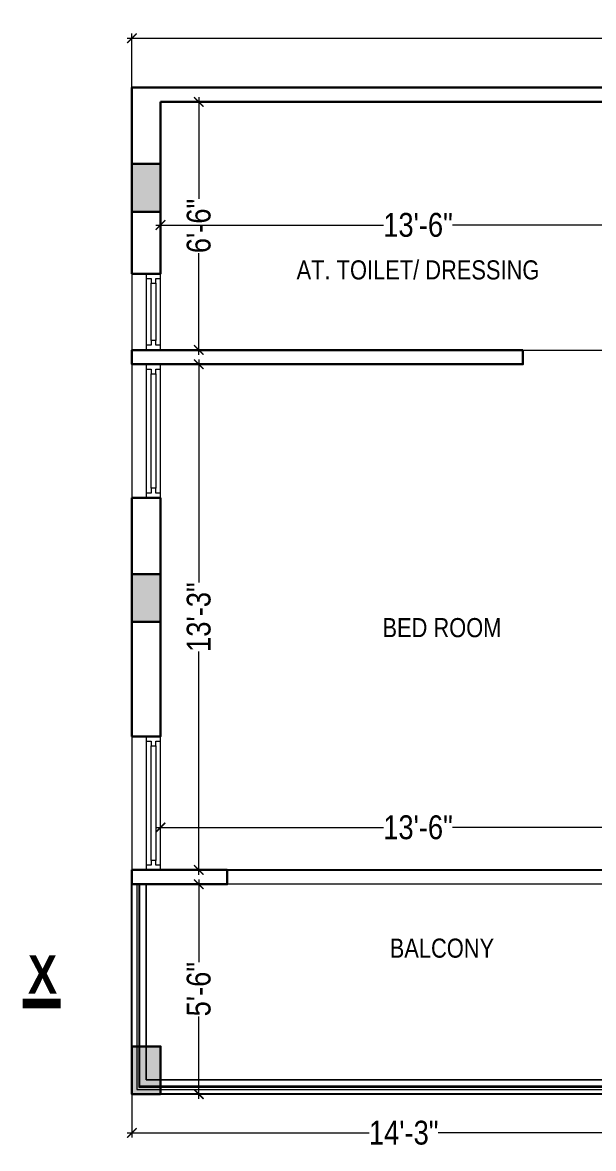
# Model space of a CAD drawing. Header units: millimetres. Extents: x 56222 to 120458, y -162468 to -121287.
# Drawn here: x 117490.5 to 117670.1, y -159355.5 to -159001.4 of the extents above; entities that cross this region are included whole.
import ezdxf

# ---------------------------------------------------------------- set-up
doc = ezdxf.new("R2010")
doc.units = ezdxf.units.MM
doc.header["$MEASUREMENT"] = 0
doc.header["$PDMODE"] = 35
doc.layers.get('Defpoints').update_dxf_attribs({"color": 220})
for name, color, linetype, lineweight in [('COLUMN', 1, 'Continuous', 30), ('FIRST FLOOR', 7, 'Continuous', 9), ('FIRST FLOOR ( DIM )', 250, 'Continuous', 9), ('FIRST FLOOR ( DW_RAIL )', 7, 'Continuous', 9), ('FIRST FLOOR ( TEXT )', 7, 'Continuous', 9), ('FIRST FLOOR_( PLine )_', 251, 'Continuous', 30), ('REINFORCEMENT', 6, 'Continuous', 25), ('SECOND FLOOR  ( PLINE )', 251, 'Continuous', 30), ('SECTION', 7, 'Continuous', 9)]:
    doc.layers.add(name, color=color, linetype=linetype, lineweight=lineweight)
doc.styles.add("Cn_BT_0'-0", font='swissc.ttf')
doc.styles.add('Cn_BT_7½', font='swissc.ttf', dxfattribs={"height": 7.5})
doc.styles.add('KATHA', font='swissc.ttf')
doc.dimstyles.new('Cn_BT_7½', dxfattribs={"dimtxt": 9, "dimasz": 3, "dimexe": 1.5, "dimexo": 0, "dimgap": 0.09, "dimtad": 0, "dimdec": 3, "dimzin": 3, "dimdsep": 46, "dimlunit": 4, "dimtxsty": 'Cn_BT_7½', "dimblk": 'ARCHTICK', "dimcen": 0.09, "dimdle": 1.5, "dimclrd": 251, "dimclre": 251, "dimclrt": 14, "dimadec": 0, "dimazin": 0, "dimtfac": 0.75, "dimtdec": 3, "dimtofl": 0, "dimtmove": 0, "dimatfit": 3, "dimfxl": 0, "dimtolj": 1, "dimtzin": 0, "dimlwd": 15, "dimlwe": 15, "dimarcsym": 0})

# ---------------------------------------------------------------- blocks, each defined once
blk = doc.blocks.new('_ArchTick')
at = {"color": 0, "linetype": 'ByBlock', "const_width": 0.15}
blk.add_lwpolyline([(-0.5, -0.5), (0.5, 0.5)], dxfattribs=at)
blk = doc.blocks.new('*D360')
at = {"layer": 'Defpoints', "color": 0, "transparency": 16777216}
for p in [(117533.91, -159054.86), (117695.91, -159054.86), (117533.91, -159065.06)]:
    blk.add_point(p, dxfattribs=at)
at = {"layer": 'FIRST FLOOR ( DIM )', "color": 251, "lineweight": 15, "transparency": 16777216}
for p, q in [((117533.91, -159054.86), (117533.91, -159066.56)), ((117695.91, -159054.86), (117695.91, -159066.56)), ((117532.41, -159065.06), (117604.05, -159065.06)), ((117697.41, -159065.06), (117625.77, -159065.06))]:
    blk.add_line(p, q, dxfattribs=at)
at = {"layer": 'FIRST FLOOR ( DIM )', "color": 251, "lineweight": 15, "transparency": 16777216, "xscale": 3, "yscale": 3, "zscale": 3, "rotation": 180}
blk.add_blockref('_ArchTick', (117533.91, -159065.06), dxfattribs=at)
at = {"layer": 'FIRST FLOOR ( DIM )', "color": 251, "lineweight": 15, "transparency": 16777216, "xscale": 3, "yscale": 3, "zscale": 3}
blk.add_blockref('_ArchTick', (117695.91, -159065.06), dxfattribs=at)
at = {"layer": 'FIRST FLOOR ( DIM )', "color": 14, "transparency": 16777216, "insert": (117614.91, -159065.06), "char_height": 7.5, "attachment_point": 5, "style": 'Cn_BT_7½'}
blk.add_mtext('\\A1;13\'-6"', dxfattribs=at)
blk = doc.blocks.new('*D361')
at = {"layer": 'Defpoints', "color": 0, "transparency": 16777216}
for p in [(117524.91, -159006.3), (117524.91, -159021.86), (117932.91, -159021.86)]:
    blk.add_point(p, dxfattribs=at)
at = {"layer": 'FIRST FLOOR ( DIM )', "color": 251, "lineweight": 15, "transparency": 16777216}
for p, q in [((117523.41, -159006.3), (117711.87, -159006.3)), ((117524.91, -159021.86), (117524.91, -159004.8)), ((117934.41, -159006.3), (117733.95, -159006.3)), ((117932.91, -159021.86), (117932.91, -159004.8))]:
    blk.add_line(p, q, dxfattribs=at)
at = {"layer": 'FIRST FLOOR ( DIM )', "color": 251, "lineweight": 15, "transparency": 16777216, "xscale": 3, "yscale": 3, "zscale": 3, "rotation": 180}
blk.add_blockref('_ArchTick', (117524.91, -159006.3), dxfattribs=at)
at = {"layer": 'FIRST FLOOR ( DIM )', "color": 251, "lineweight": 15, "transparency": 16777216, "xscale": 3, "yscale": 3, "zscale": 3}
blk.add_blockref('_ArchTick', (117932.91, -159006.3), dxfattribs=at)
at = {"layer": 'FIRST FLOOR ( DIM )', "color": 14, "transparency": 16777216, "insert": (117722.91, -159006.3), "char_height": 7.5, "attachment_point": 5, "style": 'Cn_BT_7½'}
blk.add_mtext('\\A1;34\'-0"', dxfattribs=at)
blk = doc.blocks.new('*D365')
at = {"layer": 'Defpoints', "color": 0, "transparency": 16777216}
for p in [(117524.91, -159338.36), (117695.91, -159338.36), (117695.91, -159350.53)]:
    blk.add_point(p, dxfattribs=at)
at = {"layer": 'FIRST FLOOR ( DIM )', "color": 251, "lineweight": 15, "transparency": 16777216}
for p, q in [((117524.91, -159338.36), (117524.91, -159352.03)), ((117695.91, -159338.36), (117695.91, -159352.03)), ((117523.41, -159350.53), (117599.55, -159350.53)), ((117697.41, -159350.53), (117621.27, -159350.53))]:
    blk.add_line(p, q, dxfattribs=at)
at = {"layer": 'FIRST FLOOR ( DIM )', "color": 251, "lineweight": 15, "transparency": 16777216, "xscale": 3, "yscale": 3, "zscale": 3, "rotation": 180}
blk.add_blockref('_ArchTick', (117524.91, -159350.53), dxfattribs=at)
at = {"layer": 'FIRST FLOOR ( DIM )', "color": 251, "lineweight": 15, "transparency": 16777216, "xscale": 3, "yscale": 3, "zscale": 3}
blk.add_blockref('_ArchTick', (117695.91, -159350.53), dxfattribs=at)
at = {"layer": 'FIRST FLOOR ( DIM )', "color": 14, "transparency": 16777216, "insert": (117610.41, -159350.53), "char_height": 7.5, "attachment_point": 5, "style": 'Cn_BT_7½'}
blk.add_mtext('\\A1;14\'-3"', dxfattribs=at)
blk = doc.blocks.new('*D373')
at = {"layer": 'Defpoints', "color": 0, "transparency": 16777216}
for p in [(117539.57, -159026.36), (117539.57, -159104.36), (117545.94, -159104.36)]:
    blk.add_point(p, dxfattribs=at)
at = {"layer": 'FIRST FLOOR ( DIM )', "color": 251, "lineweight": 15, "transparency": 16777216}
for p, q in [((117545.94, -159024.86), (117545.94, -159056.84)), ((117539.57, -159026.36), (117547.44, -159026.36)), ((117545.94, -159105.86), (117545.94, -159073.88)), ((117539.57, -159104.36), (117547.44, -159104.36))]:
    blk.add_line(p, q, dxfattribs=at)
at = {"layer": 'FIRST FLOOR ( DIM )', "color": 251, "lineweight": 15, "transparency": 16777216, "xscale": 3, "yscale": 3, "zscale": 3}
for p, rotation in [((117545.94, -159026.36), 90), ((117545.94, -159104.36), 270)]:
    blk.add_blockref('_ArchTick', p, dxfattribs=dict(at, rotation=rotation))
at = {"layer": 'FIRST FLOOR ( DIM )', "color": 14, "transparency": 16777216, "insert": (117545.94, -159065.36), "char_height": 7.5, "attachment_point": 5, "rotation": 90, "style": 'Cn_BT_7½'}
blk.add_mtext('\\A1;6\'-6"', dxfattribs=at)
blk = doc.blocks.new('*D375')
at = {"layer": 'Defpoints', "color": 0, "transparency": 16777216}
for p in [(117539.02, -159272.36), (117545.94, -159272.36), (117539.02, -159338.36)]:
    blk.add_point(p, dxfattribs=at)
at = {"layer": 'FIRST FLOOR ( DIM )', "color": 251, "lineweight": 15, "transparency": 16777216}
for p, q in [((117539.02, -159272.36), (117547.44, -159272.36)), ((117545.94, -159270.86), (117545.94, -159296.82)), ((117545.94, -159339.86), (117545.94, -159313.9)), ((117539.02, -159338.36), (117547.44, -159338.36))]:
    blk.add_line(p, q, dxfattribs=at)
at = {"layer": 'FIRST FLOOR ( DIM )', "color": 251, "lineweight": 15, "transparency": 16777216, "xscale": 3, "yscale": 3, "zscale": 3}
for p, rotation in [((117545.94, -159272.36), 90), ((117545.94, -159338.36), 270)]:
    blk.add_blockref('_ArchTick', p, dxfattribs=dict(at, rotation=rotation))
at = {"layer": 'FIRST FLOOR ( DIM )', "color": 14, "transparency": 16777216, "insert": (117545.94, -159305.36), "char_height": 7.5, "attachment_point": 5, "rotation": 90, "style": 'Cn_BT_7½'}
blk.add_mtext('\\A1;5\'-6"', dxfattribs=at)
blk = doc.blocks.new('*D352')
at = {"layer": 'Defpoints', "color": 0, "transparency": 16777216}
for p in [(117533.91, -159108.86), (117533.91, -159267.86), (117545.94, -159267.86)]:
    blk.add_point(p, dxfattribs=at)
at = {"layer": 'FIRST FLOOR ( DIM )', "color": 251, "lineweight": 15, "transparency": 16777216}
for p, q in [((117533.91, -159108.86), (117547.44, -159108.86)), ((117545.94, -159107.36), (117545.94, -159177.5)), ((117545.94, -159269.36), (117545.94, -159199.22)), ((117533.91, -159267.86), (117547.44, -159267.86))]:
    blk.add_line(p, q, dxfattribs=at)
at = {"layer": 'FIRST FLOOR ( DIM )', "color": 251, "lineweight": 15, "transparency": 16777216, "xscale": 3, "yscale": 3, "zscale": 3}
for p, rotation in [((117545.94, -159108.86), 90), ((117545.94, -159267.86), 270)]:
    blk.add_blockref('_ArchTick', p, dxfattribs=dict(at, rotation=rotation))
at = {"layer": 'FIRST FLOOR ( DIM )', "color": 14, "transparency": 16777216, "insert": (117545.94, -159188.36), "char_height": 7.5, "attachment_point": 5, "rotation": 90, "style": 'Cn_BT_7½'}
blk.add_mtext('\\A1;13\'-3"', dxfattribs=at)
blk = doc.blocks.new('*D351')
at = {"layer": 'Defpoints', "color": 0, "transparency": 16777216}
for p in [(117533.91, -159254.5), (117533.91, -159267.86), (117695.91, -159267.86)]:
    blk.add_point(p, dxfattribs=at)
at = {"layer": 'SECOND FLOOR  ( PLINE )', "color": 251, "lineweight": 15, "transparency": 16777216}
for p, q in [((117532.41, -159254.5), (117604.05, -159254.5)), ((117533.91, -159267.86), (117533.91, -159253)), ((117697.41, -159254.5), (117625.77, -159254.5)), ((117695.91, -159267.86), (117695.91, -159253))]:
    blk.add_line(p, q, dxfattribs=at)
at = {"layer": 'SECOND FLOOR  ( PLINE )', "color": 251, "lineweight": 15, "transparency": 16777216, "xscale": 3, "yscale": 3, "zscale": 3, "rotation": 180}
blk.add_blockref('_ArchTick', (117533.91, -159254.5), dxfattribs=at)
at = {"layer": 'SECOND FLOOR  ( PLINE )', "color": 251, "lineweight": 15, "transparency": 16777216, "xscale": 3, "yscale": 3, "zscale": 3}
blk.add_blockref('_ArchTick', (117695.91, -159254.5), dxfattribs=at)
at = {"layer": 'SECOND FLOOR  ( PLINE )', "color": 14, "transparency": 16777216, "insert": (117614.91, -159254.5), "char_height": 7.5, "attachment_point": 5, "style": 'Cn_BT_7½'}
blk.add_mtext('\\A1;13\'-6"', dxfattribs=at)

msp = doc.modelspace()

# ---------------------------------------------------------------- hatches: boundary and pattern name
at = {"layer": 'COLUMN'}
h = msp.add_hatch(color=256, dxfattribs=at)
h.dxf.hatch_style = 1
h.paths.add_polyline_path([(117524.90981, -159060.85958), (117533.90981, -159060.85958), (117533.90981, -159045.85958), (117524.90981, -159045.85958)])
h = msp.add_hatch(color=256, dxfattribs=at)
h.dxf.hatch_style = 1
h.paths.add_polyline_path([(117524.90981, -159189.85958), (117533.90981, -159189.85958), (117533.90981, -159174.85958), (117524.90981, -159174.85958)])
h = msp.add_hatch(color=256, dxfattribs=at)
h.dxf.hatch_style = 1
h.paths.add_polyline_path([(117524.90981, -159338.35958), (117533.90981, -159338.35958), (117533.90981, -159323.35958), (117524.90981, -159323.35958)])

# ---------------------------------------------------------------- linework, layer by layer
for points in [[(117524.90981, -159060.85958), (117533.90981, -159060.85958), (117533.90981, -159045.85958), (117524.90981, -159045.85958)], [(117524.90981, -159189.85958), (117533.90981, -159189.85958), (117533.90981, -159174.85958), (117524.90981, -159174.85958)], [(117524.90981, -159338.35958), (117533.90981, -159338.35958), (117533.90981, -159323.35958), (117524.90981, -159323.35958)]]:
    msp.add_lwpolyline(points, close=True, dxfattribs=at)
at = {"layer": 'FIRST FLOOR'}
for p, q in [((117524.90981, -159021.85958), (117524.90981, -159338.35958)), ((117524.90981, -159021.85958), (117937.40981, -159021.85958)), ((117533.90981, -159104.35958), (117533.90981, -159026.35958)), ((117533.90981, -159026.35958), (117695.90981, -159026.35958)), ((117524.90981, -159080.35958), (117533.90981, -159080.35958)), ((117524.90981, -159104.35958), (117695.90981, -159104.35958)), ((117647.90981, -159108.85958), (117647.90981, -159104.35958)), ((117524.90981, -159108.85958), (117647.90981, -159108.85958)), ((117533.90981, -159267.85958), (117533.90981, -159108.85958)), ((117524.90981, -159150.85958), (117533.90981, -159150.85958)), ((117524.90981, -159225.85958), (117533.90981, -159225.85958)), ((117554.90981, -159267.85958), (117524.90981, -159267.85958)), ((117554.90981, -159267.85958), (117554.90981, -159272.35958)), ((117695.90981, -159272.35958), (117524.90981, -159272.35958)), ((117937.40981, -159338.35958), (117524.90981, -159338.35958))]:
    msp.add_line(p, q, dxfattribs=at)
at = {"layer": 'FIRST FLOOR ( DW_RAIL )'}
for points in [[(117529.40981, -159080.35958), (117529.40981, -159081.85958), (117530.90981, -159081.85958), (117530.90981, -159083.35958), (117532.40981, -159083.35958), (117532.40981, -159101.35958), (117530.90981, -159101.35958), (117530.90981, -159102.85958), (117529.40981, -159102.85958), (117529.40981, -159104.35958), (117533.90981, -159104.35958), (117533.90981, -159102.85958), (117532.40981, -159102.85958), (117532.40981, -159101.35958), (117530.90981, -159101.35958), (117530.90981, -159083.35958), (117532.40981, -159083.35958), (117532.40981, -159081.85958), (117533.90981, -159081.85958), (117533.90981, -159080.35958), (117529.40981, -159080.35958), (117529.40981, -159104.35958), (117533.90981, -159104.35958), (117533.90981, -159080.35958)], [(117529.40981, -159108.85958), (117529.40981, -159110.35958), (117530.90981, -159110.35958), (117530.90981, -159111.85958), (117532.40981, -159111.85958), (117532.40981, -159147.85958), (117530.90981, -159147.85958), (117530.90981, -159149.35958), (117529.40981, -159149.35958), (117529.40981, -159150.85958), (117533.90981, -159150.85958), (117533.90981, -159149.35958), (117532.40981, -159149.35958), (117532.40981, -159147.85958), (117530.90981, -159147.85958), (117530.90981, -159111.85958), (117532.40981, -159111.85958), (117532.40981, -159110.35958), (117533.90981, -159110.35958), (117533.90981, -159108.85958), (117529.40981, -159108.85958), (117529.40981, -159150.85958), (117533.90981, -159150.85958), (117533.90981, -159108.85958)], [(117529.40981, -159225.85958), (117529.40981, -159227.35958), (117530.90981, -159227.35958), (117530.90981, -159228.85958), (117532.40981, -159228.85958), (117532.40981, -159264.85958), (117530.90981, -159264.85958), (117530.90981, -159266.35958), (117529.40981, -159266.35958), (117529.40981, -159267.85958), (117533.90981, -159267.85958), (117533.90981, -159266.35958), (117532.40981, -159266.35958), (117532.40981, -159264.85958), (117530.90981, -159264.85958), (117530.90981, -159228.85958), (117532.40981, -159228.85958), (117532.40981, -159227.35958), (117533.90981, -159227.35958), (117533.90981, -159225.85958), (117529.40981, -159225.85958), (117529.40981, -159267.85958), (117533.90981, -159267.85958), (117533.90981, -159225.85958)], [(117526.40981, -159272.35958), (117529.40981, -159272.35958), (117529.40981, -159333.85958), (117695.90981, -159333.85958), (117695.90981, -159335.85958), (117527.40981, -159335.85958), (117527.40981, -159272.35958), (117527.10981, -159272.35958), (117527.10981, -159336.15958), (117695.90981, -159336.15958), (117695.90981, -159333.85958), (117529.40981, -159333.85958), (117529.40981, -159272.35958), (117526.40981, -159272.35958), (117526.40981, -159336.85958), (117695.90981, -159336.85958), (117695.90981, -159333.85958), (117529.40981, -159333.85958), (117529.40981, -159272.35958)]]:
    msp.add_lwpolyline(points, close=True, dxfattribs=at)
at = {"layer": 'FIRST FLOOR_( PLine )_'}
for points in [[(117533.90981, -159026.35958), (117695.90981, -159026.35958), (117695.90981, -159104.35958), (117683.90981, -159104.35958), (117683.90981, -159108.85958), (117695.90981, -159108.85958), (117695.90981, -159188.35958), (117796.40981, -159188.35958), (117796.40981, -159163.85958), (117791.90981, -159163.85958), (117791.90981, -159183.85958), (117700.40981, -159183.85958), (117700.40981, -159108.85958), (117761.90981, -159108.85958), (117761.90981, -159104.35958), (117700.40981, -159104.35958), (117700.40981, -159021.85958), (117524.90981, -159021.85958), (117524.90981, -159080.35958), (117533.90981, -159080.35958)], [(117647.90981, -159104.35958), (117524.90981, -159104.35958), (117524.90981, -159108.85958), (117647.90981, -159108.85958)], [(117533.90981, -159150.85958), (117524.90981, -159150.85958), (117524.90981, -159225.85958), (117533.90981, -159225.85958)], [(117554.90981, -159267.85958), (117524.90981, -159267.85958), (117524.90981, -159272.35958), (117554.90981, -159272.35958)]]:
    msp.add_lwpolyline(points, close=True, dxfattribs=at)
at = {"layer": 'REINFORCEMENT'}
msp.add_lwpolyline([(117524.90981, -159267.85958), (117700.40981, -159267.85958), (117700.40981, -159338.35958), (117524.90981, -159338.35958)], close=True, dxfattribs=at)
at = {"layer": 'SECTION', "color": 5}
msp.add_lwpolyline([(117496.47937, -159308.35958, 12, 12, 0), (117496.47937, -159311.35958, 0, 0, 0), (117963.60858, -159311.35958, 12, 12, 0), (117963.60858, -159308.35958, 12, 12, 0)], format="xyseb", dxfattribs=at)

# ---------------------------------------------------------------- texts
at = {"layer": 'FIRST FLOOR ( TEXT )', "char_height": 6, "attachment_point": 5, "style": 'KATHA'}
for s, insert in [('AT. TOILET/ DRESSING', (117614.89837, -159079.21084)), ('BED ROOM', (117622.4346, -159191.70574)), ('BALCONY', (117622.4346, -159292.49468))]:
    msp.add_mtext(s, dxfattribs=dict(at, insert=insert))
at = {"layer": 'SECTION', "color": 5, "insert": (117492.20302, -159306.72093), "char_height": 12, "attachment_point": 7, "line_spacing_factor": 1.157143, "style": "Cn_BT_0'-0"}
msp.add_mtext('{\\fSwis721 Cn BT|b1|i0|c0|p34;X}', dxfattribs=at)

# ---------------------------------------------------------------- dimensions: what is measured, and where the dimension line sits
at = {"layer": 'FIRST FLOOR ( DIM )'}
dim = msp.add_linear_dim(base=(117524.90981, -159006.29975), p1=(117932.90981, -159021.85958), p2=(117524.90981, -159021.85958), dimstyle='Cn_BT_7½', dxfattribs=at)
dim.commit()
dim.dimension.update_dxf_attribs({"geometry": '*D361', "text_midpoint": (117722.90981, -159006.29975), "dimtype": 160})
for base, p1, p2, picture, middle in [((117545.94149, -159104.35958), (117539.57256, -159026.35958), (117539.57256, -159104.35958), '*D373', (117545.94149, -159065.35958)), ((117545.94149, -159267.85958), (117533.90981, -159108.85958), (117533.90981, -159267.85958), '*D352', (117545.94149, -159188.35958)), ((117545.94149, -159272.35958), (117539.02011, -159338.35958), (117539.02011, -159272.35958), '*D375', (117545.94149, -159305.35958))]:
    dim = msp.add_linear_dim(base=base, p1=p1, p2=p2, angle=90, dimstyle='Cn_BT_7½', dxfattribs=at)
    dim.commit()
    dim.dimension.update_dxf_attribs({"geometry": picture, "text_midpoint": middle})
for base, p1, p2, picture, middle in [((117533.90981, -159065.06038), (117695.90981, -159054.85958), (117533.90981, -159054.85958), '*D360', (117614.90981, -159065.06038)), ((117695.90981, -159350.53204), (117524.90981, -159338.35958), (117695.90981, -159338.35958), '*D365', (117610.40981, -159350.53204))]:
    dim = msp.add_linear_dim(base=base, p1=p1, p2=p2, dimstyle='Cn_BT_7½', dxfattribs=at)
    dim.commit()
    dim.dimension.update_dxf_attribs({"geometry": picture, "text_midpoint": middle})
at = {"layer": 'SECOND FLOOR  ( PLINE )'}
dim = msp.add_linear_dim(base=(117533.90981, -159254.50115), p1=(117695.90981, -159267.85958), p2=(117533.90981, -159267.85958), dimstyle='Cn_BT_7½', dxfattribs=at)
dim.commit()
dim.dimension.update_dxf_attribs({"geometry": '*D351', "text_midpoint": (117614.90981, -159254.50115)})

doc.saveas('drawing.dxf')
